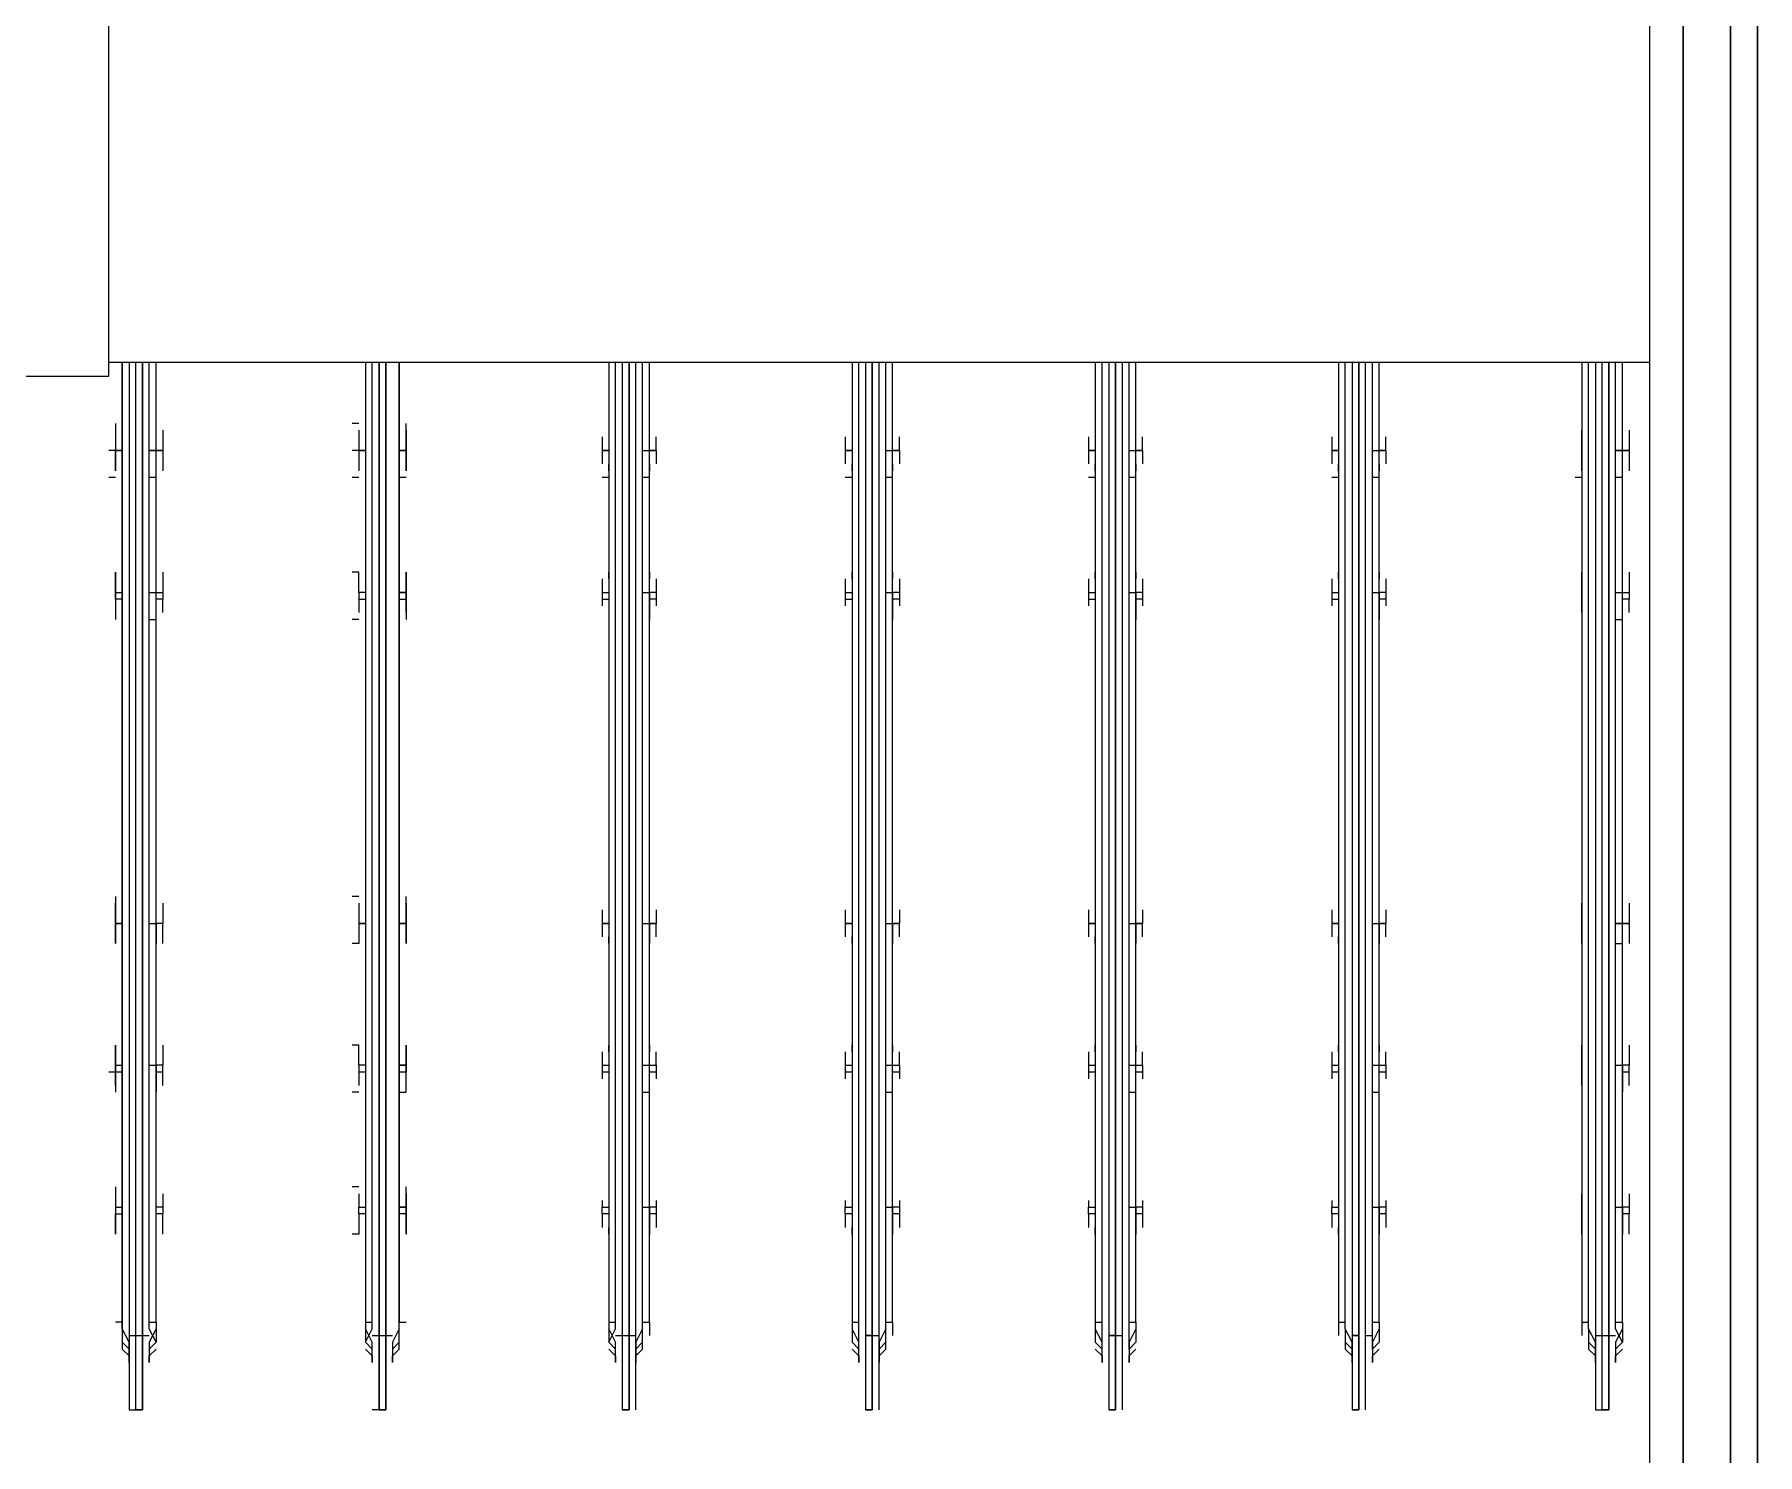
# Model space of a CAD drawing. Header units: metres. Extents: x 531263 to 531754, y 2674954 to 2675327.
# Drawn here: x 531500.5279 to 531500.8806, y 2675218.0797 to 2675218.3705 of the extents above; entities that cross this region are included whole.
import ezdxf

# ---------------------------------------------------------------- set-up
doc = ezdxf.new("R2010")
doc.units = ezdxf.units.M
doc.header["$MEASUREMENT"] = 0
doc.layers.add('IDT', color=7, linetype='Continuous')

# ---------------------------------------------------------------- blocks, each defined once
blk = doc.blocks.new('IDT')
at = {"layer": 'IDT', "color": 0, "lineweight": 25}
for p, q in [((16.87873, 9.80413), (16.87873, 8.9452)), ((16.88426, 8.9452), (16.88426, 9.80413)), ((16.88426, 9.80413), (16.88426, 8.9452)), ((16.89394, 8.9452), (16.89394, 9.80413)), ((16.89394, 9.80413), (16.89394, 8.9452)), ((16.90086, 8.9452), (16.90086, 9.80413)), ((16.87873, 8.99637), (16.87873, 9.75434)), ((16.91054, 9.66997), (16.90916, 9.66997)), ((16.90916, 9.66997), (16.90916, 9.65475)), ((16.90916, 9.65337), (16.90916, 9.66997)), ((16.90916, 9.66997), (16.91054, 9.66997)), ((16.91192, 9.66997), (16.91054, 9.66997)), ((16.91054, 9.66997), (16.91054, 9.65475)), ((16.91192, 9.65337), (16.91192, 9.66997)), ((16.95895, 9.66997), (16.95895, 9.65337)), ((16.96172, 9.66997), (16.96033, 9.66997)), ((16.96033, 9.66997), (16.96172, 9.66997)), ((16.96033, 9.65475), (16.96033, 9.66997)), ((16.96033, 9.66997), (16.96033, 9.65475)), ((16.96172, 9.65337), (16.96172, 9.66997)), ((17.00874, 9.66997), (17.00874, 9.65337)), ((17.01151, 9.66997), (17.01013, 9.66997)), ((17.01013, 9.66997), (17.01151, 9.66997)), ((17.01013, 9.65475), (17.01013, 9.66997)), ((17.01013, 9.66997), (17.01013, 9.65475)), ((17.01151, 9.65337), (17.01151, 9.66997)), ((17.05854, 9.66997), (17.05854, 9.65337)), ((17.0613, 9.66997), (17.05992, 9.66997)), ((17.05992, 9.66997), (17.0613, 9.66997)), ((17.05992, 9.65475), (17.05992, 9.66997)), ((17.05992, 9.66997), (17.05992, 9.65475)), ((17.0613, 9.65337), (17.0613, 9.66997)), ((17.10833, 9.66997), (17.10833, 9.65337)), ((17.1111, 9.66997), (17.10971, 9.66997)), ((17.10971, 9.66997), (17.1111, 9.66997)), ((17.10971, 9.65475), (17.10971, 9.66997)), ((17.10971, 9.66997), (17.10971, 9.65475)), ((17.1111, 9.65337), (17.1111, 9.66997)), ((17.15951, 9.65475), (17.15951, 9.66997)), ((17.15951, 9.66997), (17.16089, 9.66997)), ((17.16089, 9.66997), (17.15951, 9.66997)), ((17.15951, 9.66997), (17.15951, 9.65337)), ((17.16089, 9.66997), (17.16089, 9.65475)), ((17.16089, 9.65337), (17.16089, 9.66997)), ((17.16089, 9.66997), (17.16227, 9.66997)), ((17.21068, 9.66997), (17.2093, 9.66997)), ((17.2093, 9.66997), (17.2093, 9.65337)), ((17.2093, 9.65475), (17.2093, 9.66997)), ((17.2093, 9.66997), (17.21068, 9.66997)), ((17.21207, 9.66997), (17.21068, 9.66997)), ((17.21068, 9.66997), (17.21068, 9.65475)), ((17.21207, 9.65337), (17.21207, 9.66997)), ((16.90777, 9.6589), (16.90639, 9.65752)), ((16.90639, 9.65614), (16.90777, 9.65752)), ((16.90777, 9.65752), (16.90639, 9.65614)), ((16.90777, 9.65614), (16.90777, 9.66028)), ((16.90777, 9.66028), (16.90777, 9.6589)), ((16.91192, 9.6589), (16.91192, 9.66028)), ((16.91192, 9.66028), (16.91192, 9.65614)), ((16.91331, 9.65752), (16.91192, 9.6589)), ((16.91331, 9.65614), (16.91192, 9.65752)), ((16.91331, 9.65337), (16.91331, 9.65752)), ((16.95757, 9.6589), (16.95618, 9.65752)), ((16.95618, 9.65614), (16.95757, 9.65752)), ((16.95757, 9.65614), (16.95757, 9.66028)), ((16.95757, 9.66028), (16.95757, 9.6589)), ((16.95757, 9.65752), (16.95757, 9.65337)), ((16.96172, 9.6589), (16.96172, 9.66028)), ((16.96172, 9.66028), (16.96172, 9.65614)), ((16.9631, 9.65752), (16.96172, 9.6589)), ((16.9631, 9.65614), (16.96172, 9.65752)), ((16.9631, 9.65337), (16.9631, 9.65752)), ((17.00736, 9.6589), (17.00598, 9.65752)), ((17.00598, 9.65614), (17.00736, 9.65752)), ((17.00736, 9.65614), (17.00736, 9.66028)), ((17.00736, 9.66028), (17.00736, 9.6589)), ((17.00736, 9.65752), (17.00736, 9.65337)), ((17.01289, 9.6589), (17.01289, 9.66028)), ((17.01289, 9.66028), (17.01289, 9.65614)), ((17.01428, 9.65752), (17.01289, 9.6589)), ((17.01428, 9.65614), (17.01289, 9.65752)), ((17.01289, 9.65752), (17.01289, 9.65337)), ((17.05854, 9.6589), (17.05715, 9.65752)), ((17.05715, 9.65752), (17.05715, 9.65337)), ((17.05854, 9.65752), (17.05715, 9.65614)), ((17.05854, 9.66028), (17.05854, 9.6589)), ((17.05854, 9.65614), (17.05854, 9.66028)), ((17.06269, 9.6589), (17.06269, 9.66028)), ((17.06269, 9.66028), (17.06269, 9.65614)), ((17.06407, 9.65752), (17.06269, 9.6589)), ((17.06407, 9.65614), (17.06269, 9.65752)), ((17.06269, 9.65752), (17.06269, 9.65337)), ((17.10833, 9.6589), (17.10695, 9.65752)), ((17.10695, 9.65752), (17.10695, 9.65337)), ((17.10833, 9.65752), (17.10695, 9.65614)), ((17.10833, 9.66028), (17.10833, 9.6589)), ((17.10833, 9.65614), (17.10833, 9.66028)), ((17.11248, 9.6589), (17.11248, 9.66028)), ((17.11248, 9.66028), (17.11248, 9.65614)), ((17.11386, 9.65752), (17.11248, 9.6589)), ((17.11386, 9.65614), (17.11248, 9.65752)), ((17.11248, 9.65752), (17.11386, 9.65614)), ((17.15812, 9.6589), (17.15674, 9.65752)), ((17.15674, 9.65752), (17.15674, 9.65337)), ((17.15812, 9.65752), (17.15674, 9.65614)), ((17.15812, 9.66028), (17.15812, 9.6589)), ((17.15812, 9.65614), (17.15812, 9.66028)), ((17.16227, 9.6589), (17.16227, 9.66028)), ((17.16227, 9.66028), (17.16227, 9.65614)), ((17.16366, 9.65752), (17.16227, 9.6589)), ((17.16366, 9.65614), (17.16227, 9.65752)), ((17.16227, 9.65752), (17.16366, 9.65614)), ((17.20792, 9.6589), (17.20653, 9.65752)), ((17.20653, 9.65614), (17.20792, 9.65752)), ((17.20792, 9.65752), (17.20653, 9.65614)), ((17.20792, 9.65614), (17.20792, 9.66028)), ((17.20792, 9.66028), (17.20792, 9.6589)), ((17.21207, 9.6589), (17.21207, 9.66028)), ((17.21207, 9.66028), (17.21207, 9.65614)), ((17.21345, 9.65752), (17.21207, 9.6589)), ((17.21345, 9.65614), (17.21207, 9.65752)), ((17.21345, 9.65337), (17.21345, 9.65752)), ((16.90639, 9.65337), (16.90777, 9.65614)), ((16.90639, 9.65475), (16.90639, 9.65614)), ((16.90639, 9.65614), (16.90777, 9.65337)), ((16.90639, 9.65199), (16.90639, 9.65475)), ((16.90916, 9.65475), (16.90777, 9.65475)), ((16.91054, 9.65475), (16.90916, 9.65475)), ((16.90916, 9.65475), (16.90916, 9.45558)), ((16.91192, 9.65475), (16.91054, 9.65475)), ((16.91054, 9.65475), (16.91054, 9.45558)), ((16.91192, 9.65614), (16.91331, 9.65337)), ((16.91331, 9.65475), (16.91331, 9.65614)), ((16.91469, 9.65199), (16.91469, 9.65475)), ((16.95618, 9.65337), (16.95757, 9.65614)), ((16.95618, 9.65475), (16.95618, 9.65614)), ((16.95618, 9.65199), (16.95618, 9.65475)), ((16.95895, 9.65475), (16.95757, 9.65475)), ((16.96172, 9.65475), (16.96033, 9.65475)), ((16.96033, 9.65475), (16.96172, 9.65475)), ((16.96033, 9.45558), (16.96033, 9.65475)), ((16.96033, 9.65475), (16.96033, 9.45558)), ((16.96172, 9.65614), (16.9631, 9.65337)), ((16.9631, 9.65475), (16.9631, 9.65614)), ((16.96448, 9.65199), (16.96448, 9.65475)), ((17.00598, 9.65337), (17.00736, 9.65614)), ((17.00598, 9.65475), (17.00598, 9.65614)), ((17.00598, 9.65199), (17.00598, 9.65475)), ((17.01013, 9.65475), (17.00874, 9.65475)), ((17.01013, 9.65475), (17.01013, 9.45558)), ((17.01013, 9.45558), (17.01013, 9.65475)), ((17.01013, 9.65475), (17.01151, 9.65475)), ((17.01151, 9.65475), (17.01013, 9.65475)), ((17.01289, 9.65614), (17.01428, 9.65337)), ((17.01428, 9.65475), (17.01428, 9.65614)), ((17.01428, 9.65199), (17.01428, 9.65475)), ((17.05577, 9.65199), (17.05577, 9.65475)), ((17.05715, 9.65337), (17.05854, 9.65614)), ((17.05715, 9.65614), (17.05715, 9.65475)), ((17.05992, 9.65475), (17.05854, 9.65475)), ((17.05992, 9.65475), (17.05992, 9.45558)), ((17.05992, 9.45558), (17.05992, 9.65475)), ((17.05992, 9.65475), (17.0613, 9.65475)), ((17.0613, 9.65475), (17.05992, 9.65475)), ((17.06269, 9.65614), (17.06407, 9.65337)), ((17.06407, 9.65475), (17.06407, 9.65614)), ((17.06407, 9.65199), (17.06407, 9.65475)), ((17.10556, 9.65199), (17.10556, 9.65475)), ((17.10695, 9.65337), (17.10833, 9.65614)), ((17.10695, 9.65614), (17.10695, 9.65475)), ((17.10971, 9.65475), (17.10833, 9.65475)), ((17.1111, 9.65475), (17.10971, 9.65475)), ((17.10971, 9.45558), (17.10971, 9.65475)), ((17.10971, 9.65475), (17.10971, 9.45558)), ((17.11248, 9.65475), (17.1111, 9.65475)), ((17.11248, 9.65614), (17.11386, 9.65337)), ((17.11386, 9.65614), (17.11248, 9.65337)), ((17.11386, 9.65475), (17.11386, 9.65614)), ((17.11386, 9.65199), (17.11386, 9.65475)), ((17.15674, 9.65337), (17.15812, 9.65614)), ((17.15674, 9.65614), (17.15674, 9.65475)), ((17.15674, 9.65475), (17.15674, 9.65199)), ((17.15951, 9.65475), (17.15812, 9.65475)), ((17.16089, 9.65475), (17.15951, 9.65475)), ((17.15951, 9.45558), (17.15951, 9.65475)), ((17.16227, 9.65475), (17.16089, 9.65475)), ((17.16089, 9.65475), (17.16089, 9.45558)), ((17.16227, 9.65614), (17.16366, 9.65337)), ((17.16366, 9.65614), (17.16227, 9.65337)), ((17.16366, 9.65475), (17.16366, 9.65614)), ((17.16366, 9.65199), (17.16366, 9.65475)), ((17.20653, 9.65337), (17.20792, 9.65614)), ((17.20653, 9.65475), (17.20653, 9.65614)), ((17.20653, 9.65614), (17.20792, 9.65337)), ((17.20653, 9.65199), (17.20653, 9.65475)), ((17.2093, 9.65475), (17.20792, 9.65475)), ((17.21068, 9.65475), (17.2093, 9.65475)), ((17.2093, 9.45558), (17.2093, 9.65475)), ((17.21207, 9.65475), (17.21068, 9.65475)), ((17.21068, 9.65475), (17.21068, 9.45558)), ((17.21207, 9.65614), (17.21345, 9.65337)), ((17.21345, 9.65475), (17.21345, 9.65614)), ((17.21345, 9.65199), (17.21345, 9.65475)), ((16.90777, 9.65199), (16.90639, 9.65199)), ((16.90639, 9.65199), (16.90639, 9.45558)), ((16.90777, 9.65337), (16.90777, 9.45558)), ((16.90916, 9.45558), (16.90916, 9.65337)), ((16.91192, 9.45558), (16.91192, 9.65337)), ((16.91331, 9.65337), (16.91331, 9.45558)), ((16.91469, 9.65199), (16.91331, 9.65199)), ((16.91469, 9.45558), (16.91469, 9.65199)), ((16.95757, 9.65199), (16.95618, 9.65199)), ((16.95618, 9.65199), (16.95618, 9.45558)), ((16.95757, 9.65337), (16.95757, 9.45558)), ((16.95895, 9.65337), (16.95895, 9.45558)), ((16.96172, 9.45558), (16.96172, 9.65337)), ((16.9631, 9.65337), (16.9631, 9.45558)), ((16.96448, 9.65199), (16.9631, 9.65199)), ((16.96448, 9.45558), (16.96448, 9.65199)), ((17.00736, 9.65199), (17.00598, 9.65199)), ((17.00598, 9.65199), (17.00598, 9.45558)), ((17.00736, 9.65337), (17.00736, 9.45558)), ((17.00874, 9.65337), (17.00874, 9.45558)), ((17.01151, 9.45558), (17.01151, 9.65337)), ((17.01289, 9.65337), (17.01289, 9.45558)), ((17.01428, 9.65199), (17.01289, 9.65199)), ((17.01428, 9.45558), (17.01428, 9.65199)), ((17.05715, 9.65199), (17.05577, 9.65199)), ((17.05577, 9.65199), (17.05577, 9.45558)), ((17.05715, 9.65337), (17.05715, 9.45558)), ((17.05854, 9.65337), (17.05854, 9.45558)), ((17.0613, 9.45558), (17.0613, 9.65337)), ((17.06269, 9.65337), (17.06269, 9.45558)), ((17.06407, 9.65199), (17.06269, 9.65199)), ((17.06407, 9.45558), (17.06407, 9.65199)), ((17.10695, 9.65199), (17.10556, 9.65199)), ((17.10556, 9.65199), (17.10556, 9.45558)), ((17.10695, 9.65337), (17.10695, 9.45558)), ((17.10833, 9.65337), (17.10833, 9.45558)), ((17.1111, 9.45558), (17.1111, 9.65337)), ((17.11248, 9.65337), (17.11248, 9.45558)), ((17.11386, 9.65199), (17.11248, 9.65199)), ((17.11386, 9.45558), (17.11386, 9.65199)), ((17.15674, 9.65199), (17.15536, 9.65199)), ((17.15674, 9.65337), (17.15674, 9.45558)), ((17.15674, 9.45558), (17.15674, 9.65199)), ((17.15951, 9.65337), (17.15951, 9.45558)), ((17.16089, 9.45558), (17.16089, 9.65337)), ((17.16227, 9.65337), (17.16227, 9.45558)), ((17.16366, 9.65199), (17.16227, 9.65199)), ((17.16366, 9.45558), (17.16366, 9.65199)), ((17.20792, 9.65199), (17.20653, 9.65199)), ((17.20653, 9.65199), (17.20653, 9.45558)), ((17.20792, 9.65337), (17.20792, 9.45558)), ((17.2093, 9.65337), (17.2093, 9.45558)), ((17.21207, 9.45558), (17.21207, 9.65337)), ((17.21345, 9.65337), (17.21345, 9.45558)), ((17.21345, 9.45558), (17.21345, 9.65199)), ((17.21345, 9.65199), (17.21483, 9.65199)), ((16.90501, 9.634), (16.90501, 9.63262)), ((16.90501, 9.63262), (16.90501, 9.62986)), ((16.90639, 9.62847), (16.90639, 9.634)), ((16.91469, 9.62986), (16.91469, 9.634)), ((16.91469, 9.634), (16.91469, 9.63262)), ((16.91469, 9.63262), (16.91469, 9.62986)), ((16.9548, 9.62986), (16.9548, 9.63262)), ((16.95618, 9.62986), (16.95618, 9.634)), ((16.95618, 9.634), (16.95618, 9.63262)), ((16.96448, 9.62847), (16.96448, 9.634)), ((16.96448, 9.634), (16.96448, 9.63262)), ((16.96587, 9.62986), (16.96587, 9.63262)), ((17.00459, 9.62986), (17.00459, 9.63262)), ((17.00598, 9.62986), (17.00598, 9.634)), ((17.00598, 9.634), (17.00598, 9.63262)), ((17.01428, 9.62847), (17.01428, 9.634)), ((17.01428, 9.634), (17.01428, 9.63262)), ((17.01566, 9.62986), (17.01566, 9.63262)), ((17.05439, 9.62986), (17.05439, 9.63262)), ((17.05577, 9.62986), (17.05577, 9.634)), ((17.05577, 9.634), (17.05577, 9.63262)), ((17.06407, 9.62847), (17.06407, 9.634)), ((17.06407, 9.634), (17.06407, 9.63262)), ((17.06545, 9.62986), (17.06545, 9.63262)), ((17.10418, 9.62986), (17.10418, 9.63262)), ((17.10556, 9.62986), (17.10556, 9.634)), ((17.10556, 9.634), (17.10556, 9.63262)), ((17.11386, 9.62847), (17.11386, 9.634)), ((17.11386, 9.634), (17.11386, 9.63262)), ((17.11525, 9.62986), (17.11525, 9.63262)), ((17.15536, 9.62986), (17.15536, 9.634)), ((17.15536, 9.634), (17.15536, 9.63262)), ((17.15536, 9.63262), (17.15536, 9.62986)), ((17.16366, 9.62847), (17.16366, 9.634)), ((17.16504, 9.63262), (17.16504, 9.634)), ((17.16504, 9.634), (17.16642, 9.634)), ((17.16504, 9.62986), (17.16504, 9.63262)), ((17.20515, 9.634), (17.20515, 9.63262)), ((17.20515, 9.63262), (17.20515, 9.62986)), ((17.20653, 9.634), (17.20653, 9.62986)), ((17.21483, 9.62986), (17.21483, 9.634)), ((17.21483, 9.634), (17.21483, 9.63262)), ((17.21483, 9.63262), (17.21483, 9.62986)), ((16.90501, 9.62847), (16.90501, 9.62986)), ((16.90501, 9.62986), (16.90639, 9.62986)), ((16.91469, 9.62432), (16.91469, 9.62986)), ((16.91469, 9.62986), (16.91469, 9.62709)), ((16.9548, 9.62847), (16.9548, 9.62986)), ((16.9548, 9.62986), (16.95618, 9.62986)), ((16.95618, 9.62847), (16.95618, 9.62986)), ((16.96448, 9.62986), (16.96587, 9.62986)), ((16.96587, 9.62986), (16.96587, 9.62847)), ((17.00459, 9.62847), (17.00459, 9.62986)), ((17.00459, 9.62986), (17.00598, 9.62986)), ((17.00598, 9.62847), (17.00598, 9.62986)), ((17.01428, 9.62986), (17.01566, 9.62986)), ((17.01566, 9.62986), (17.01566, 9.62847)), ((17.05439, 9.62847), (17.05439, 9.62986)), ((17.05439, 9.62986), (17.05577, 9.62986)), ((17.05577, 9.62847), (17.05577, 9.62986)), ((17.06407, 9.62986), (17.06545, 9.62986)), ((17.06545, 9.62986), (17.06545, 9.62847)), ((17.10418, 9.62847), (17.10418, 9.62986)), ((17.10418, 9.62986), (17.10556, 9.62986)), ((17.10556, 9.62847), (17.10556, 9.62986)), ((17.11386, 9.62986), (17.11525, 9.62986)), ((17.11525, 9.62986), (17.11525, 9.62847)), ((17.15536, 9.62986), (17.15536, 9.62847)), ((17.15536, 9.62847), (17.15536, 9.62986)), ((17.15536, 9.62986), (17.15674, 9.62986)), ((17.16366, 9.62986), (17.16504, 9.62986)), ((17.16504, 9.62986), (17.16504, 9.62847)), ((17.20515, 9.62847), (17.20515, 9.62986)), ((17.20515, 9.62986), (17.20653, 9.62986)), ((17.20653, 9.62986), (17.20653, 9.62847)), ((17.21483, 9.62986), (17.21345, 9.62986)), ((17.21483, 9.62847), (17.21483, 9.62986)), ((17.21483, 9.62709), (17.21483, 9.62986)), ((16.90501, 9.62709), (16.90501, 9.62847)), ((16.90501, 9.62847), (16.90639, 9.62847)), ((16.90501, 9.62571), (16.90501, 9.62709)), ((16.90777, 9.62847), (16.90639, 9.62847)), ((16.90639, 9.62847), (16.90639, 9.62432)), ((16.91469, 9.62709), (16.91469, 9.62571)), ((16.9548, 9.62709), (16.9548, 9.62847)), ((16.9548, 9.62847), (16.95618, 9.62847)), ((16.95757, 9.62847), (16.95618, 9.62847)), ((16.95618, 9.62847), (16.95618, 9.62432)), ((16.95618, 9.62709), (16.95618, 9.62571)), ((16.96448, 9.62432), (16.96448, 9.62847)), ((16.96587, 9.62847), (16.96448, 9.62847)), ((16.96448, 9.62571), (16.96448, 9.62709)), ((16.96587, 9.62709), (16.96587, 9.62847)), ((17.00459, 9.62709), (17.00459, 9.62847)), ((17.00459, 9.62847), (17.00598, 9.62847)), ((17.00736, 9.62847), (17.00598, 9.62847)), ((17.00598, 9.62847), (17.00598, 9.62432)), ((17.00598, 9.62709), (17.00598, 9.62571)), ((17.01428, 9.62432), (17.01428, 9.62847)), ((17.01566, 9.62847), (17.01428, 9.62847)), ((17.01428, 9.62571), (17.01428, 9.62709)), ((17.01566, 9.62709), (17.01566, 9.62847)), ((17.05439, 9.62709), (17.05439, 9.62847)), ((17.05439, 9.62847), (17.05577, 9.62847)), ((17.05715, 9.62847), (17.05577, 9.62847)), ((17.05577, 9.62847), (17.05577, 9.62432)), ((17.05577, 9.62709), (17.05577, 9.62571)), ((17.06407, 9.62432), (17.06407, 9.62847)), ((17.06545, 9.62847), (17.06407, 9.62847)), ((17.06407, 9.62571), (17.06407, 9.62709)), ((17.06545, 9.62709), (17.06545, 9.62847)), ((17.10418, 9.62709), (17.10418, 9.62847)), ((17.10418, 9.62847), (17.10556, 9.62847)), ((17.10695, 9.62847), (17.10556, 9.62847)), ((17.10556, 9.62847), (17.10556, 9.62432)), ((17.10556, 9.62709), (17.10556, 9.62571)), ((17.11386, 9.62432), (17.11386, 9.62847)), ((17.11525, 9.62847), (17.11386, 9.62847)), ((17.11386, 9.62571), (17.11386, 9.62709)), ((17.11525, 9.62709), (17.11525, 9.62847)), ((17.15536, 9.62847), (17.15674, 9.62847)), ((17.15674, 9.62847), (17.15536, 9.62847)), ((17.15536, 9.62847), (17.15536, 9.62432)), ((17.15536, 9.62709), (17.15536, 9.62847)), ((17.15536, 9.62571), (17.15536, 9.62709)), ((17.16366, 9.62432), (17.16366, 9.62847)), ((17.16504, 9.62847), (17.16366, 9.62847)), ((17.16504, 9.62709), (17.16504, 9.62847)), ((17.16504, 9.62571), (17.16504, 9.62709)), ((17.20515, 9.62709), (17.20515, 9.62847)), ((17.20515, 9.62847), (17.20653, 9.62847)), ((17.20515, 9.62571), (17.20515, 9.62709)), ((17.20653, 9.62847), (17.20653, 9.62432)), ((17.21483, 9.62847), (17.21345, 9.62847)), ((17.21483, 9.62432), (17.21483, 9.62847)), ((17.21483, 9.62571), (17.21483, 9.62709)), ((17.16504, 9.62432), (17.16642, 9.62432)), ((16.90639, 9.60081), (16.90639, 9.60496)), ((16.91469, 9.59943), (16.91469, 9.60496)), ((16.95757, 9.60496), (16.95618, 9.60496)), ((16.95618, 9.60496), (16.95618, 9.60081)), ((16.96448, 9.60081), (16.96448, 9.60496)), ((17.00736, 9.60496), (17.00598, 9.60496)), ((17.00598, 9.60496), (17.00598, 9.60081)), ((17.01428, 9.60081), (17.01428, 9.60496)), ((17.05715, 9.60496), (17.05577, 9.60496)), ((17.05577, 9.60496), (17.05577, 9.60081)), ((17.06407, 9.60081), (17.06407, 9.60496)), ((17.10695, 9.60496), (17.10556, 9.60496)), ((17.10556, 9.60496), (17.10556, 9.60081)), ((17.11386, 9.60081), (17.11386, 9.60496)), ((17.15674, 9.60496), (17.15536, 9.60496)), ((17.15536, 9.60496), (17.15536, 9.60081)), ((17.16366, 9.60081), (17.16366, 9.60496)), ((17.16504, 9.60496), (17.16642, 9.60496)), ((17.20653, 9.60081), (17.20653, 9.60496)), ((17.21483, 9.60081), (17.21483, 9.60496)), ((16.90501, 9.60358), (16.90501, 9.60219)), ((16.90501, 9.60219), (16.90501, 9.60081)), ((16.90501, 9.60081), (16.90501, 9.59943)), ((16.90501, 9.60081), (16.90639, 9.60081)), ((16.90639, 9.59943), (16.90639, 9.60081)), ((16.91469, 9.60358), (16.91469, 9.60219)), ((16.91469, 9.60219), (16.91469, 9.59943)), ((16.9548, 9.60081), (16.9548, 9.60219)), ((16.9548, 9.59943), (16.9548, 9.60081)), ((16.9548, 9.60081), (16.95618, 9.60081)), ((16.95618, 9.60358), (16.95618, 9.60219)), ((16.95618, 9.60081), (16.95618, 9.59943)), ((16.96448, 9.60219), (16.96448, 9.60358)), ((16.96448, 9.59943), (16.96448, 9.60081)), ((16.96448, 9.60081), (16.96587, 9.60081)), ((16.96587, 9.60081), (16.96587, 9.60219)), ((16.96587, 9.59943), (16.96587, 9.60081)), ((17.00459, 9.60081), (17.00459, 9.60219)), ((17.00459, 9.59943), (17.00459, 9.60081)), ((17.00459, 9.60081), (17.00598, 9.60081)), ((17.00598, 9.60358), (17.00598, 9.60219)), ((17.00598, 9.60081), (17.00598, 9.59943)), ((17.01428, 9.60219), (17.01428, 9.60358)), ((17.01428, 9.59943), (17.01428, 9.60081)), ((17.01428, 9.60081), (17.01566, 9.60081)), ((17.01566, 9.60081), (17.01566, 9.60219)), ((17.01566, 9.59943), (17.01566, 9.60081)), ((17.05439, 9.60081), (17.05439, 9.60219)), ((17.05439, 9.59943), (17.05439, 9.60081)), ((17.05439, 9.60081), (17.05577, 9.60081)), ((17.05577, 9.60358), (17.05577, 9.60219)), ((17.05577, 9.60081), (17.05577, 9.59943)), ((17.06407, 9.60219), (17.06407, 9.60358)), ((17.06407, 9.59943), (17.06407, 9.60081)), ((17.06407, 9.60081), (17.06545, 9.60081)), ((17.06545, 9.60081), (17.06545, 9.60219)), ((17.06545, 9.59943), (17.06545, 9.60081)), ((17.10418, 9.60081), (17.10418, 9.60219)), ((17.10418, 9.59943), (17.10418, 9.60081)), ((17.10418, 9.60081), (17.10556, 9.60081)), ((17.10556, 9.60358), (17.10556, 9.60219)), ((17.10556, 9.60081), (17.10556, 9.59943)), ((17.11386, 9.60219), (17.11386, 9.60358)), ((17.11386, 9.59943), (17.11386, 9.60081)), ((17.11386, 9.60081), (17.11525, 9.60081)), ((17.11525, 9.60081), (17.11525, 9.60219)), ((17.11525, 9.59943), (17.11525, 9.60081)), ((17.15536, 9.60358), (17.15536, 9.60219)), ((17.15536, 9.60219), (17.15536, 9.60081)), ((17.15536, 9.59943), (17.15536, 9.60081)), ((17.15536, 9.60081), (17.15536, 9.59943)), ((17.15536, 9.60081), (17.15674, 9.60081)), ((17.16366, 9.59943), (17.16366, 9.60081)), ((17.16366, 9.60081), (17.16504, 9.60081)), ((17.16504, 9.60219), (17.16504, 9.60358)), ((17.16504, 9.60081), (17.16504, 9.60219)), ((17.16504, 9.59943), (17.16504, 9.60081)), ((17.20515, 9.60358), (17.20515, 9.60219)), ((17.20515, 9.60219), (17.20515, 9.60081)), ((17.20515, 9.60081), (17.20515, 9.59943)), ((17.20515, 9.60081), (17.20653, 9.60081)), ((17.20653, 9.59943), (17.20653, 9.60081)), ((17.21345, 9.60081), (17.21483, 9.60081)), ((17.21483, 9.60358), (17.21483, 9.60219)), ((17.21483, 9.60219), (17.21483, 9.60081)), ((17.21483, 9.60081), (17.21483, 9.59943)), ((17.21483, 9.59943), (17.21483, 9.60081)), ((17.21483, 9.60081), (17.21622, 9.60081)), ((16.90501, 9.59943), (16.90639, 9.59943)), ((16.90501, 9.59666), (16.90501, 9.59943)), ((16.90777, 9.59943), (16.90639, 9.59943)), ((16.90639, 9.59943), (16.90639, 9.59528)), ((16.91469, 9.59943), (16.91469, 9.59666)), ((16.91469, 9.59528), (16.91469, 9.59943)), ((16.95618, 9.59943), (16.9548, 9.59943)), ((16.9548, 9.59943), (16.9548, 9.59666)), ((16.95757, 9.59943), (16.95618, 9.59943)), ((16.95618, 9.59943), (16.95618, 9.59528)), ((16.96448, 9.59528), (16.96448, 9.59943)), ((16.96587, 9.59943), (16.96448, 9.59943)), ((16.96587, 9.59666), (16.96587, 9.59943)), ((17.00598, 9.59943), (17.00459, 9.59943)), ((17.00459, 9.59943), (17.00459, 9.59666)), ((17.00736, 9.59943), (17.00598, 9.59943)), ((17.00598, 9.59943), (17.00598, 9.59528)), ((17.01428, 9.59528), (17.01428, 9.59943)), ((17.01566, 9.59943), (17.01428, 9.59943)), ((17.01566, 9.59666), (17.01566, 9.59943)), ((17.05577, 9.59943), (17.05439, 9.59943)), ((17.05439, 9.59943), (17.05439, 9.59666)), ((17.05715, 9.59943), (17.05577, 9.59943)), ((17.05577, 9.59943), (17.05577, 9.59528)), ((17.06407, 9.59528), (17.06407, 9.59943)), ((17.06545, 9.59943), (17.06407, 9.59943)), ((17.06545, 9.59666), (17.06545, 9.59943)), ((17.10556, 9.59943), (17.10418, 9.59943)), ((17.10418, 9.59943), (17.10418, 9.59666)), ((17.10695, 9.59943), (17.10556, 9.59943)), ((17.10556, 9.59943), (17.10556, 9.59528)), ((17.11386, 9.59528), (17.11386, 9.59943)), ((17.11525, 9.59943), (17.11386, 9.59943)), ((17.11525, 9.59666), (17.11525, 9.59943)), ((17.15536, 9.59943), (17.15674, 9.59943)), ((17.15674, 9.59943), (17.15536, 9.59943)), ((17.15536, 9.59943), (17.15536, 9.59528)), ((17.15536, 9.59666), (17.15536, 9.59943)), ((17.16366, 9.59943), (17.16504, 9.59943)), ((17.16366, 9.59528), (17.16366, 9.59943)), ((17.16504, 9.59943), (17.16504, 9.59666)), ((17.20515, 9.59943), (17.20653, 9.59943)), ((17.20515, 9.59666), (17.20515, 9.59943)), ((17.20792, 9.59943), (17.20653, 9.59943)), ((17.20653, 9.59943), (17.20653, 9.59528)), ((17.21483, 9.59943), (17.21345, 9.59943)), ((17.21483, 9.59943), (17.21483, 9.59666)), ((17.21483, 9.59528), (17.21483, 9.59943)), ((16.90501, 9.59528), (16.90501, 9.59666)), ((16.91469, 9.59666), (16.91469, 9.59528)), ((16.95618, 9.59528), (16.95618, 9.59666)), ((16.96448, 9.59666), (16.96448, 9.59528)), ((17.00598, 9.59528), (17.00598, 9.59666)), ((17.01428, 9.59666), (17.01428, 9.59528)), ((17.05577, 9.59528), (17.05577, 9.59666)), ((17.06407, 9.59666), (17.06407, 9.59528)), ((17.10556, 9.59528), (17.10556, 9.59666)), ((17.11386, 9.59666), (17.11386, 9.59528)), ((17.15536, 9.59528), (17.15536, 9.59666)), ((17.16504, 9.59666), (17.16504, 9.59528)), ((17.16504, 9.59528), (17.16642, 9.59528)), ((17.20515, 9.59528), (17.20515, 9.59666)), ((17.21483, 9.59666), (17.21483, 9.59528)), ((16.90501, 9.57315), (16.90501, 9.57453)), ((16.90501, 9.57038), (16.90501, 9.57315)), ((16.90777, 9.57453), (16.90639, 9.57453)), ((16.90639, 9.57453), (16.90639, 9.57038)), ((16.91469, 9.57038), (16.91469, 9.57453)), ((16.91469, 9.57453), (16.91469, 9.57315)), ((16.91469, 9.57315), (16.91469, 9.57038)), ((16.9548, 9.57315), (16.9548, 9.57038)), ((16.95618, 9.57038), (16.95618, 9.57453)), ((16.95618, 9.57453), (16.95618, 9.57315)), ((16.96448, 9.57038), (16.96448, 9.57453)), ((16.96448, 9.57453), (16.96448, 9.57315)), ((16.96587, 9.57038), (16.96587, 9.57315)), ((17.00459, 9.57315), (17.00459, 9.57038)), ((17.00598, 9.57038), (17.00598, 9.57453)), ((17.00598, 9.57453), (17.00598, 9.57315)), ((17.01428, 9.57038), (17.01428, 9.57453)), ((17.01428, 9.57453), (17.01428, 9.57315)), ((17.01566, 9.57038), (17.01566, 9.57315)), ((17.05439, 9.57315), (17.05439, 9.57038)), ((17.05577, 9.57038), (17.05577, 9.57453)), ((17.05577, 9.57453), (17.05577, 9.57315)), ((17.06407, 9.57038), (17.06407, 9.57453)), ((17.06407, 9.57453), (17.06407, 9.57315)), ((17.06545, 9.57038), (17.06545, 9.57315)), ((17.10418, 9.57315), (17.10418, 9.57038)), ((17.10556, 9.57038), (17.10556, 9.57453)), ((17.10556, 9.57453), (17.10556, 9.57315)), ((17.11386, 9.57038), (17.11386, 9.57453)), ((17.11386, 9.57453), (17.11386, 9.57315)), ((17.11525, 9.57038), (17.11525, 9.57315)), ((17.15536, 9.57315), (17.15536, 9.57453)), ((17.15536, 9.57453), (17.15536, 9.57038)), ((17.15536, 9.57038), (17.15536, 9.57315)), ((17.16366, 9.57038), (17.16366, 9.57453)), ((17.16504, 9.57315), (17.16504, 9.57453)), ((17.16504, 9.57453), (17.16642, 9.57453)), ((17.16504, 9.57038), (17.16504, 9.57315)), ((17.20515, 9.57453), (17.20515, 9.57315)), ((17.20515, 9.57315), (17.20515, 9.57038)), ((17.20653, 9.57038), (17.20653, 9.57453)), ((17.21483, 9.57038), (17.21483, 9.57453)), ((17.21483, 9.57453), (17.21483, 9.57315)), ((17.21483, 9.57315), (17.21483, 9.57038)), ((16.90501, 9.56761), (16.90501, 9.57038)), ((16.90501, 9.57038), (16.90639, 9.57038)), ((16.90639, 9.57038), (16.90501, 9.57038)), ((16.90639, 9.57038), (16.90639, 9.56485)), ((16.90777, 9.57038), (16.90639, 9.57038)), ((16.90639, 9.57038), (16.90777, 9.57038)), ((16.91469, 9.56485), (16.91469, 9.57038)), ((16.91469, 9.57038), (16.91469, 9.56761)), ((16.9548, 9.56761), (16.9548, 9.57038)), ((16.9548, 9.57038), (16.95618, 9.57038)), ((16.9548, 9.57038), (16.95618, 9.57038)), ((16.95618, 9.57038), (16.9548, 9.57038)), ((16.95757, 9.57038), (16.95618, 9.57038)), ((16.95618, 9.57038), (16.95618, 9.56485)), ((16.96448, 9.56485), (16.96448, 9.57038)), ((16.96587, 9.57038), (16.96448, 9.57038)), ((16.96448, 9.57038), (16.96587, 9.57038)), ((16.96587, 9.57038), (16.96448, 9.57038)), ((16.96587, 9.56761), (16.96587, 9.57038)), ((17.00459, 9.56761), (17.00459, 9.57038)), ((17.00459, 9.57038), (17.00598, 9.57038)), ((17.00459, 9.57038), (17.00598, 9.57038)), ((17.00598, 9.57038), (17.00459, 9.57038)), ((17.00736, 9.57038), (17.00598, 9.57038)), ((17.00598, 9.57038), (17.00598, 9.56485)), ((17.01428, 9.56485), (17.01428, 9.57038)), ((17.01566, 9.57038), (17.01428, 9.57038)), ((17.01428, 9.57038), (17.01566, 9.57038)), ((17.01566, 9.57038), (17.01428, 9.57038)), ((17.01566, 9.56761), (17.01566, 9.57038)), ((17.05439, 9.56761), (17.05439, 9.57038)), ((17.05439, 9.57038), (17.05577, 9.57038)), ((17.05439, 9.57038), (17.05577, 9.57038)), ((17.05577, 9.57038), (17.05439, 9.57038)), ((17.05715, 9.57038), (17.05577, 9.57038)), ((17.05577, 9.57038), (17.05577, 9.56485)), ((17.06407, 9.56485), (17.06407, 9.57038)), ((17.06545, 9.57038), (17.06407, 9.57038)), ((17.06407, 9.57038), (17.06545, 9.57038)), ((17.06545, 9.57038), (17.06407, 9.57038)), ((17.06545, 9.56761), (17.06545, 9.57038)), ((17.10418, 9.56761), (17.10418, 9.57038)), ((17.10418, 9.57038), (17.10556, 9.57038)), ((17.10418, 9.57038), (17.10556, 9.57038)), ((17.10556, 9.57038), (17.10418, 9.57038)), ((17.10695, 9.57038), (17.10556, 9.57038)), ((17.10556, 9.57038), (17.10556, 9.56485)), ((17.11386, 9.56485), (17.11386, 9.57038)), ((17.11525, 9.57038), (17.11386, 9.57038)), ((17.11386, 9.57038), (17.11525, 9.57038)), ((17.11525, 9.57038), (17.11386, 9.57038)), ((17.11525, 9.56761), (17.11525, 9.57038)), ((17.15536, 9.56761), (17.15536, 9.57038)), ((17.15536, 9.57038), (17.15674, 9.57038)), ((17.15674, 9.57038), (17.15536, 9.57038)), ((17.15536, 9.57038), (17.15536, 9.56485)), ((17.15674, 9.57038), (17.15536, 9.57038)), ((17.15536, 9.57038), (17.15674, 9.57038)), ((17.16366, 9.56485), (17.16366, 9.57038)), ((17.16504, 9.57038), (17.16366, 9.57038)), ((17.16366, 9.57038), (17.16504, 9.57038)), ((17.16504, 9.57038), (17.16366, 9.57038)), ((17.16504, 9.56761), (17.16504, 9.57038)), ((17.20515, 9.56761), (17.20515, 9.57038)), ((17.20515, 9.57038), (17.20653, 9.57038)), ((17.20515, 9.57038), (17.20653, 9.57038)), ((17.20792, 9.57038), (17.20653, 9.57038)), ((17.20653, 9.57038), (17.20653, 9.56485)), ((17.21483, 9.57038), (17.21345, 9.57038)), ((17.21345, 9.57038), (17.21483, 9.57038)), ((17.21483, 9.56485), (17.21483, 9.57038)), ((17.21483, 9.57038), (17.21483, 9.56761)), ((16.90501, 9.56623), (16.90501, 9.56761)), ((16.91469, 9.56761), (16.91469, 9.56623)), ((16.95618, 9.56761), (16.95618, 9.56623)), ((16.96448, 9.56623), (16.96448, 9.56761)), ((17.00598, 9.56761), (17.00598, 9.56623)), ((17.01428, 9.56623), (17.01428, 9.56761)), ((17.05577, 9.56761), (17.05577, 9.56623)), ((17.06407, 9.56623), (17.06407, 9.56761)), ((17.10556, 9.56761), (17.10556, 9.56623)), ((17.11386, 9.56623), (17.11386, 9.56761)), ((17.15536, 9.56623), (17.15536, 9.56761)), ((17.16504, 9.56623), (17.16504, 9.56761)), ((17.20515, 9.56623), (17.20515, 9.56761)), ((17.21483, 9.56761), (17.21483, 9.56623)), ((17.16504, 9.56485), (17.16642, 9.56485)), ((16.90501, 9.50676), (16.90501, 9.50537)), ((16.90501, 9.50537), (16.90501, 9.50399)), ((16.90777, 9.50814), (16.90639, 9.50814)), ((16.90639, 9.50814), (16.90639, 9.50399)), ((16.91469, 9.50399), (16.91469, 9.50814)), ((16.91469, 9.50676), (16.91469, 9.50537)), ((16.91469, 9.50537), (16.91469, 9.50399)), ((16.9548, 9.50399), (16.9548, 9.50537)), ((16.95618, 9.50261), (16.95618, 9.50814)), ((16.95618, 9.50676), (16.95618, 9.50537)), ((16.96448, 9.50399), (16.96448, 9.50814)), ((16.96448, 9.50537), (16.96448, 9.50676)), ((16.96587, 9.50399), (16.96587, 9.50537)), ((17.00459, 9.50399), (17.00459, 9.50537)), ((17.00598, 9.50261), (17.00598, 9.50814)), ((17.00598, 9.50676), (17.00598, 9.50537)), ((17.01428, 9.50399), (17.01428, 9.50814)), ((17.01428, 9.50537), (17.01428, 9.50676)), ((17.01566, 9.50399), (17.01566, 9.50537)), ((17.05439, 9.50399), (17.05439, 9.50537)), ((17.05577, 9.50261), (17.05577, 9.50814)), ((17.05577, 9.50676), (17.05577, 9.50537)), ((17.06407, 9.50399), (17.06407, 9.50814)), ((17.06407, 9.50537), (17.06407, 9.50676)), ((17.06545, 9.50399), (17.06545, 9.50537)), ((17.10418, 9.50399), (17.10418, 9.50537)), ((17.10556, 9.50261), (17.10556, 9.50814)), ((17.10556, 9.50676), (17.10556, 9.50537)), ((17.11386, 9.50399), (17.11386, 9.50814)), ((17.11386, 9.50537), (17.11386, 9.50676)), ((17.11525, 9.50399), (17.11525, 9.50537)), ((17.15536, 9.50399), (17.15536, 9.50814)), ((17.15536, 9.50676), (17.15536, 9.50537)), ((17.15536, 9.50537), (17.15536, 9.50399)), ((17.16366, 9.50399), (17.16366, 9.50814)), ((17.16504, 9.50814), (17.16642, 9.50814)), ((17.16504, 9.50537), (17.16504, 9.50676)), ((17.16504, 9.50399), (17.16504, 9.50537)), ((17.20515, 9.50676), (17.20515, 9.50537)), ((17.20515, 9.50537), (17.20515, 9.50399)), ((17.20792, 9.50814), (17.20653, 9.50814)), ((17.20653, 9.50814), (17.20653, 9.50399)), ((17.21483, 9.50399), (17.21483, 9.50814)), ((17.21483, 9.50537), (17.21483, 9.50676)), ((17.21483, 9.50261), (17.21483, 9.50537)), ((16.90501, 9.50261), (16.90501, 9.50399)), ((16.90501, 9.50399), (16.90639, 9.50399)), ((16.90639, 9.50261), (16.90501, 9.50261)), ((16.90501, 9.49984), (16.90501, 9.50261)), ((16.90639, 9.50399), (16.90639, 9.50261)), ((16.90777, 9.50261), (16.90639, 9.50261)), ((16.90639, 9.50261), (16.90639, 9.49846)), ((16.91469, 9.50399), (16.91469, 9.49984)), ((16.91469, 9.50261), (16.91469, 9.50399)), ((16.91469, 9.49846), (16.91469, 9.50261)), ((16.9548, 9.50261), (16.9548, 9.50399)), ((16.9548, 9.50399), (16.95618, 9.50399)), ((16.9548, 9.49984), (16.9548, 9.50261)), ((16.9548, 9.50261), (16.95618, 9.50261)), ((16.95757, 9.50261), (16.95618, 9.50261)), ((16.95618, 9.50261), (16.95618, 9.49846)), ((16.96448, 9.49846), (16.96448, 9.50399)), ((16.96587, 9.50399), (16.96448, 9.50399)), ((16.96587, 9.50261), (16.96448, 9.50261)), ((16.96587, 9.50261), (16.96587, 9.50399)), ((16.96587, 9.49984), (16.96587, 9.50261)), ((17.00459, 9.50261), (17.00459, 9.50399)), ((17.00459, 9.50399), (17.00598, 9.50399)), ((17.00459, 9.49984), (17.00459, 9.50261)), ((17.00459, 9.50261), (17.00598, 9.50261)), ((17.00736, 9.50261), (17.00598, 9.50261)), ((17.00598, 9.50261), (17.00598, 9.49846)), ((17.01428, 9.49846), (17.01428, 9.50399)), ((17.01566, 9.50399), (17.01428, 9.50399)), ((17.01566, 9.50261), (17.01428, 9.50261)), ((17.01566, 9.50261), (17.01566, 9.50399)), ((17.01566, 9.49984), (17.01566, 9.50261)), ((17.05439, 9.50261), (17.05439, 9.50399)), ((17.05439, 9.50399), (17.05577, 9.50399)), ((17.05439, 9.49984), (17.05439, 9.50261)), ((17.05439, 9.50261), (17.05577, 9.50261)), ((17.05715, 9.50261), (17.05577, 9.50261)), ((17.05577, 9.50261), (17.05577, 9.49846)), ((17.06407, 9.49846), (17.06407, 9.50399)), ((17.06545, 9.50399), (17.06407, 9.50399)), ((17.06545, 9.50261), (17.06407, 9.50261)), ((17.06545, 9.50261), (17.06545, 9.50399)), ((17.06545, 9.49984), (17.06545, 9.50261)), ((17.10418, 9.50261), (17.10418, 9.50399)), ((17.10418, 9.50399), (17.10556, 9.50399)), ((17.10418, 9.49984), (17.10418, 9.50261)), ((17.10418, 9.50261), (17.10556, 9.50261)), ((17.10695, 9.50261), (17.10556, 9.50261)), ((17.10556, 9.50261), (17.10556, 9.49846)), ((17.11386, 9.49846), (17.11386, 9.50399)), ((17.11525, 9.50399), (17.11386, 9.50399)), ((17.11525, 9.50261), (17.11386, 9.50261)), ((17.11525, 9.50261), (17.11525, 9.50399)), ((17.11525, 9.49984), (17.11525, 9.50261)), ((17.15674, 9.50399), (17.15536, 9.50399)), ((17.15536, 9.50399), (17.15536, 9.50261)), ((17.15536, 9.50261), (17.15536, 9.50399)), ((17.15536, 9.50261), (17.15674, 9.50261)), ((17.15674, 9.50261), (17.15536, 9.50261)), ((17.15536, 9.50261), (17.15536, 9.49984)), ((17.15536, 9.49846), (17.15536, 9.50261)), ((17.16366, 9.49846), (17.16366, 9.50399)), ((17.16504, 9.50399), (17.16366, 9.50399)), ((17.16366, 9.50261), (17.16504, 9.50261)), ((17.16504, 9.50261), (17.16504, 9.50399)), ((17.16504, 9.50261), (17.16504, 9.49984)), ((17.20515, 9.50261), (17.20515, 9.50399)), ((17.20515, 9.50399), (17.20653, 9.50399)), ((17.20653, 9.50261), (17.20515, 9.50261)), ((17.20515, 9.49984), (17.20515, 9.50261)), ((17.20653, 9.50399), (17.20653, 9.50261)), ((17.20792, 9.50261), (17.20653, 9.50261)), ((17.20653, 9.50261), (17.20653, 9.49846)), ((17.21345, 9.50399), (17.21483, 9.50399)), ((17.21483, 9.50261), (17.21345, 9.50261)), ((17.21483, 9.50399), (17.21483, 9.50261)), ((17.21483, 9.50261), (17.21483, 9.49984)), ((17.21483, 9.49846), (17.21483, 9.50261)), ((16.90501, 9.49846), (16.90501, 9.49984)), ((16.91469, 9.49984), (16.91469, 9.49846)), ((16.95618, 9.49846), (16.95618, 9.49984)), ((16.96448, 9.49984), (16.96448, 9.49846)), ((17.00598, 9.49846), (17.00598, 9.49984)), ((17.01428, 9.49984), (17.01428, 9.49846)), ((17.05577, 9.49846), (17.05577, 9.49984)), ((17.06407, 9.49984), (17.06407, 9.49846)), ((17.10556, 9.49846), (17.10556, 9.49984)), ((17.11386, 9.49984), (17.11386, 9.49846)), ((17.15536, 9.49984), (17.15536, 9.49846)), ((17.16504, 9.49984), (17.16504, 9.49846)), ((17.16504, 9.49846), (17.16642, 9.49846)), ((17.20515, 9.49846), (17.20515, 9.49984)), ((17.21483, 9.49984), (17.21483, 9.49846)), ((16.90501, 9.47633), (16.90501, 9.47771)), ((16.90639, 9.47909), (16.90777, 9.47909)), ((16.90639, 9.47771), (16.90639, 9.47356)), ((16.91469, 9.47909), (16.91607, 9.47909)), ((16.91469, 9.47356), (16.91469, 9.47771)), ((16.91469, 9.47771), (16.91469, 9.47633)), ((16.95618, 9.47909), (16.95757, 9.47909)), ((16.95618, 9.47633), (16.95618, 9.47771)), ((16.95618, 9.47771), (16.95618, 9.47356)), ((16.96448, 9.47909), (16.96587, 9.47909)), ((16.96448, 9.47356), (16.96448, 9.47771)), ((16.96448, 9.47771), (16.96448, 9.47633)), ((17.00598, 9.47909), (17.00736, 9.47909)), ((17.00598, 9.47633), (17.00598, 9.47771)), ((17.00598, 9.47771), (17.00598, 9.47356)), ((17.01428, 9.47909), (17.01566, 9.47909)), ((17.01428, 9.47356), (17.01428, 9.47771)), ((17.01428, 9.47771), (17.01428, 9.47633)), ((17.05577, 9.47909), (17.05715, 9.47909)), ((17.05577, 9.47633), (17.05577, 9.47771)), ((17.05577, 9.47771), (17.05577, 9.47356)), ((17.06407, 9.47909), (17.06545, 9.47909)), ((17.06407, 9.47356), (17.06407, 9.47771)), ((17.06407, 9.47771), (17.06407, 9.47633)), ((17.10556, 9.47909), (17.10695, 9.47909)), ((17.10556, 9.47633), (17.10556, 9.47771)), ((17.10556, 9.47771), (17.10556, 9.47356)), ((17.11386, 9.47909), (17.11525, 9.47909)), ((17.11386, 9.47356), (17.11386, 9.47771)), ((17.11386, 9.47771), (17.11386, 9.47633)), ((17.15536, 9.47909), (17.15674, 9.47909)), ((17.15536, 9.47633), (17.15536, 9.47771)), ((17.15536, 9.47771), (17.15536, 9.47356)), ((17.16366, 9.47356), (17.16366, 9.47771)), ((17.16504, 9.47909), (17.16642, 9.47909)), ((17.16504, 9.47633), (17.16504, 9.47771)), ((17.20515, 9.47633), (17.20515, 9.47771)), ((17.20653, 9.47909), (17.20792, 9.47909)), ((17.20653, 9.47771), (17.20653, 9.47356)), ((17.21483, 9.47909), (17.21622, 9.47909)), ((17.21483, 9.47356), (17.21483, 9.47771)), ((17.21483, 9.47771), (17.21483, 9.47633)), ((16.90501, 9.47356), (16.90501, 9.47633)), ((16.91469, 9.47633), (16.91469, 9.47356)), ((16.9548, 9.47356), (16.9548, 9.47633)), ((16.96587, 9.47356), (16.96587, 9.47633)), ((17.00459, 9.47356), (17.00459, 9.47633)), ((17.01566, 9.47356), (17.01566, 9.47633)), ((17.05439, 9.47356), (17.05439, 9.47633)), ((17.06545, 9.47356), (17.06545, 9.47633)), ((17.10418, 9.47356), (17.10418, 9.47633)), ((17.11525, 9.47356), (17.11525, 9.47633)), ((17.15536, 9.47356), (17.15536, 9.47633)), ((17.16504, 9.47356), (17.16504, 9.47633)), ((17.20515, 9.47356), (17.20515, 9.47633)), ((17.21483, 9.47633), (17.21483, 9.47356)), ((16.90501, 9.47079), (16.90501, 9.47356)), ((16.90501, 9.47356), (16.90639, 9.47356)), ((16.90639, 9.47356), (16.90501, 9.47356)), ((16.90501, 9.46941), (16.90501, 9.47079)), ((16.90639, 9.47356), (16.90777, 9.47356)), ((16.90777, 9.47356), (16.90639, 9.47356)), ((16.90639, 9.47356), (16.90639, 9.46803)), ((16.91469, 9.46803), (16.91469, 9.47356)), ((16.91469, 9.47356), (16.91469, 9.47079)), ((16.91469, 9.47079), (16.91469, 9.46941)), ((16.95618, 9.47356), (16.9548, 9.47356)), ((16.9548, 9.47356), (16.9548, 9.47079)), ((16.9548, 9.47356), (16.95618, 9.47356)), ((16.95618, 9.47356), (16.9548, 9.47356)), ((16.95757, 9.47356), (16.95618, 9.47356)), ((16.95618, 9.47356), (16.95618, 9.46803)), ((16.95618, 9.47079), (16.95618, 9.46941)), ((16.96448, 9.46803), (16.96448, 9.47356)), ((16.96587, 9.47356), (16.96448, 9.47356)), ((16.96448, 9.47356), (16.96587, 9.47356)), ((16.96448, 9.46941), (16.96448, 9.47079)), ((16.96587, 9.47079), (16.96587, 9.47356)), ((17.00598, 9.47356), (17.00459, 9.47356)), ((17.00459, 9.47356), (17.00459, 9.47079)), ((17.00459, 9.47356), (17.00598, 9.47356)), ((17.00598, 9.47356), (17.00459, 9.47356)), ((17.00736, 9.47356), (17.00598, 9.47356)), ((17.00598, 9.47356), (17.00598, 9.46803)), ((17.00598, 9.47079), (17.00598, 9.46941)), ((17.01428, 9.46803), (17.01428, 9.47356)), ((17.01566, 9.47356), (17.01428, 9.47356)), ((17.01428, 9.47356), (17.01566, 9.47356)), ((17.01428, 9.46941), (17.01428, 9.47079)), ((17.01566, 9.47079), (17.01566, 9.47356)), ((17.05577, 9.47356), (17.05439, 9.47356)), ((17.05439, 9.47356), (17.05439, 9.47079)), ((17.05439, 9.47356), (17.05577, 9.47356)), ((17.05577, 9.47356), (17.05439, 9.47356)), ((17.05715, 9.47356), (17.05577, 9.47356)), ((17.05577, 9.47356), (17.05577, 9.46803)), ((17.05577, 9.47079), (17.05577, 9.46941)), ((17.06407, 9.46803), (17.06407, 9.47356)), ((17.06545, 9.47356), (17.06407, 9.47356)), ((17.06407, 9.47356), (17.06545, 9.47356)), ((17.06407, 9.46941), (17.06407, 9.47079)), ((17.06545, 9.47079), (17.06545, 9.47356)), ((17.10556, 9.47356), (17.10418, 9.47356)), ((17.10418, 9.47356), (17.10418, 9.47079)), ((17.10418, 9.47356), (17.10556, 9.47356)), ((17.10556, 9.47356), (17.10418, 9.47356)), ((17.10695, 9.47356), (17.10556, 9.47356)), ((17.10556, 9.47356), (17.10556, 9.46803)), ((17.10556, 9.47079), (17.10556, 9.46941)), ((17.11386, 9.46803), (17.11386, 9.47356)), ((17.11525, 9.47356), (17.11386, 9.47356)), ((17.11386, 9.47356), (17.11525, 9.47356)), ((17.11386, 9.46941), (17.11386, 9.47079)), ((17.11525, 9.47079), (17.11525, 9.47356)), ((17.15536, 9.47079), (17.15536, 9.47356)), ((17.15536, 9.47356), (17.15536, 9.46803)), ((17.15674, 9.47356), (17.15536, 9.47356)), ((17.15536, 9.47356), (17.15674, 9.47356)), ((17.15674, 9.47356), (17.15536, 9.47356)), ((17.15536, 9.47356), (17.15674, 9.47356)), ((17.15536, 9.46941), (17.15536, 9.47079)), ((17.16366, 9.46803), (17.16366, 9.47356)), ((17.16504, 9.47356), (17.16366, 9.47356)), ((17.16366, 9.47356), (17.16504, 9.47356)), ((17.16504, 9.47079), (17.16504, 9.47356)), ((17.16504, 9.47356), (17.16642, 9.47356)), ((17.16504, 9.46941), (17.16504, 9.47079)), ((17.20515, 9.47079), (17.20515, 9.47356)), ((17.20515, 9.47356), (17.20653, 9.47356)), ((17.20653, 9.47356), (17.20515, 9.47356)), ((17.20515, 9.46941), (17.20515, 9.47079)), ((17.20653, 9.47356), (17.20792, 9.47356)), ((17.20792, 9.47356), (17.20653, 9.47356)), ((17.20653, 9.47356), (17.20653, 9.46803)), ((17.21483, 9.47356), (17.21345, 9.47356)), ((17.21345, 9.47356), (17.21483, 9.47356)), ((17.21483, 9.46803), (17.21483, 9.47356)), ((17.21483, 9.47079), (17.21483, 9.47356)), ((17.21483, 9.47356), (17.21622, 9.47356)), ((17.21483, 9.46941), (17.21483, 9.47079)), ((17.16504, 9.46803), (17.16642, 9.46803)), ((17.3158, 9.45834), (17.21622, 9.45834)), ((17.21622, 9.45834), (17.21622, 9.36291)), ((16.90086, 9.45558), (17.21622, 9.45558))]:
    blk.add_line(p, q, dxfattribs=at)
at = {"layer": 'IDT', "color": 0, "lineweight": 13}
blk.add_line((16.87873, 9.00052), (16.87873, 9.75019), dxfattribs=at)

msp = doc.modelspace()

# ---------------------------------------------------------------- block references
at = {"layer": 'IDT', "color": 8, "rotation": 180}
msp.add_blockref('IDT', (531517.75928, 2675227.75885), dxfattribs=at)

doc.saveas('drawing.dxf')
